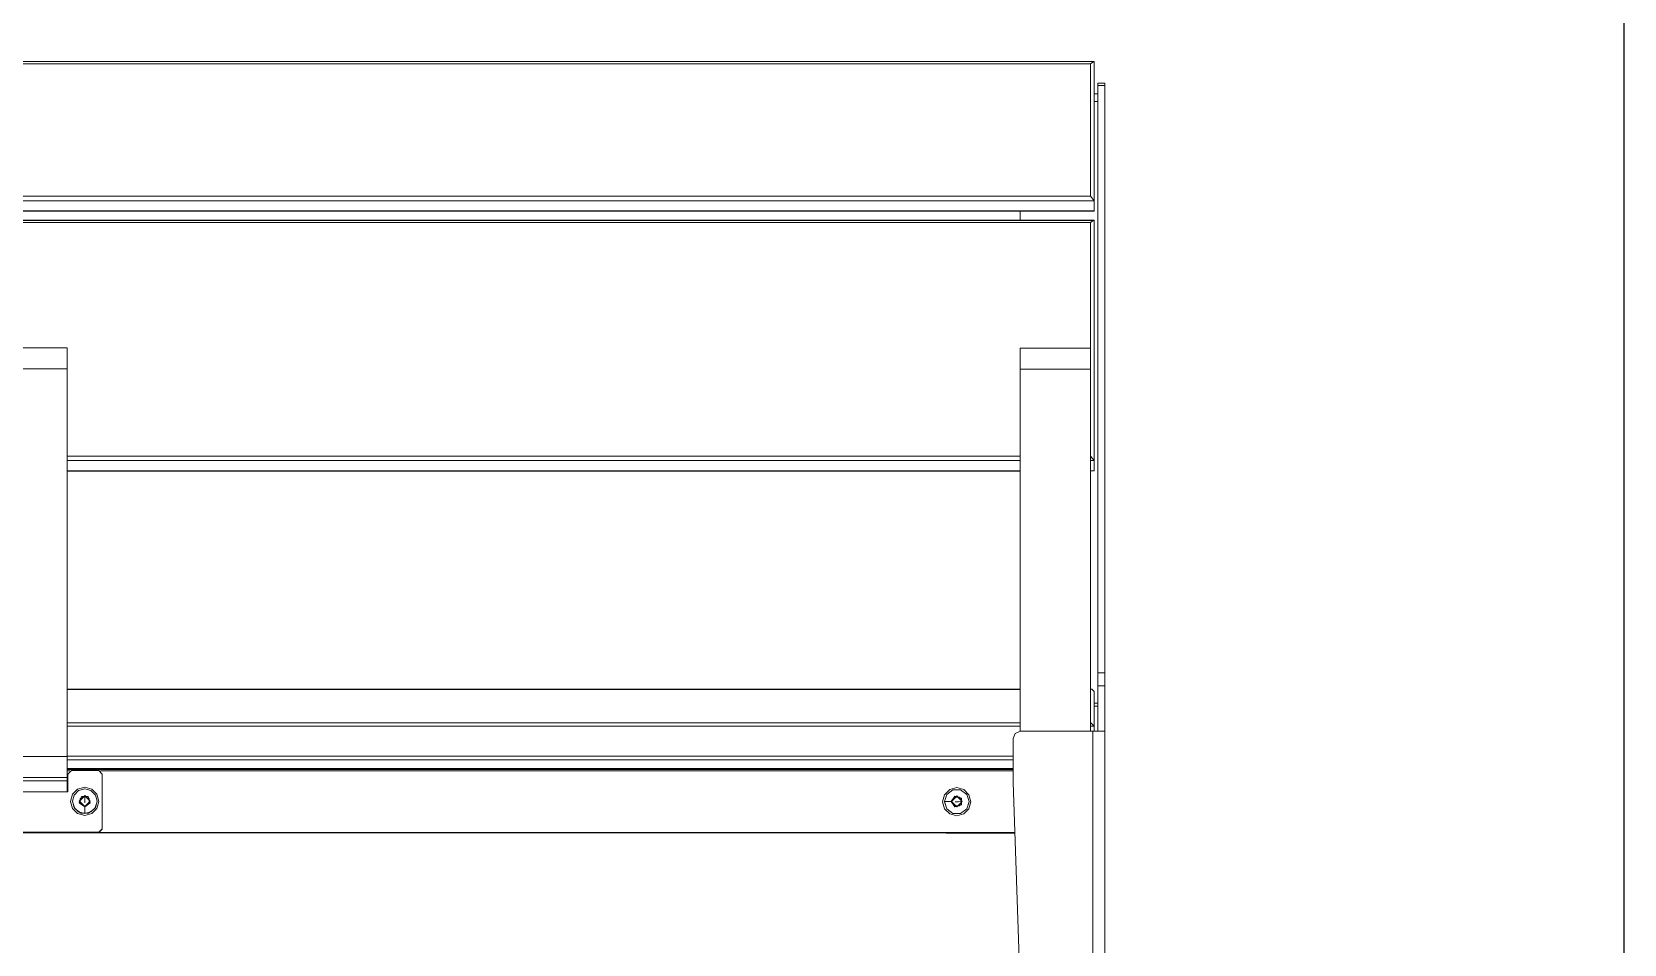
# Model space of a CAD drawing. Header units: millimetres. Extents: x 22162 to 28102, y 3160 to 7360.
# Drawn here: x 25698 to 26602, y 6197 to 6715 of the extents above; entities that cross this region are included whole.
import ezdxf

# ---------------------------------------------------------------- set-up
doc = ezdxf.new("R2010")
doc.units = ezdxf.units.MM
doc.header["$LTSCALE"] = 0.3
doc.layers.add('Nekreslit', color=6, linetype='Continuous', plot=False)
doc.layers.add('Visible', color=7, linetype='Continuous', lineweight=18)

msp = doc.modelspace()

# ---------------------------------------------------------------- linework, layer by layer
at = {"layer": 'Nekreslit'}
msp.add_lwpolyline([(22562.09, 3359.58), (26602.09, 3359.58), (26602.09, 6959.58), (22562.09, 6959.58)], close=True, dxfattribs=at)
at = {"layer": 'Visible', "color": 0}
for p, q in [((26301.14, 6698.44), (24513.38, 6698.44)), ((24513.73, 6698.32), (26300.79, 6698.32)), ((26301.26, 6698.32), (26301.26, 6619.38)), ((26301.26, 6698.32), (26301.26, 6692.5)), ((24515.26, 6697.12), (26299.26, 6697.12)), ((26299.26, 6697.12), (26299.26, 6621.95)), ((26301.26, 6680.09), (26301.26, 6692.5)), ((26303.26, 6680.09), (26301.26, 6680.09)), ((26301.26, 6680.09), (26303.26, 6680.09)), ((26303.26, 6680.08), (26301.26, 6680.08)), ((26303.26, 6680.08), (26301.26, 6680.08)), ((26307.26, 6686.11), (26303.26, 6686.11)), ((26303.26, 6686.11), (26307.26, 6686.11)), ((26307.26, 6686.1), (26303.26, 6686.1)), ((26303.26, 6351.34), (26303.26, 6684.79)), ((26307.26, 6684.79), (26303.26, 6684.79)), ((26307.26, 6351.34), (26307.26, 6684.79)), ((26303.26, 6675.66), (26301.26, 6675.66)), ((24513.26, 6619.38), (26301.26, 6619.38)), ((24515.26, 6621.95), (26299.26, 6621.95)), ((26301.26, 6619.38), (26301.26, 6613.57)), ((24513.26, 6613.57), (26301.26, 6613.57)), ((26301.14, 6613.45), (24513.38, 6613.45)), ((26301.14, 6608.23), (24513.38, 6608.23)), ((24513.73, 6608.11), (26300.79, 6608.11)), ((26259.26, 6613.45), (25422.26, 6613.45)), ((26259.26, 6608.23), (26259.26, 6613.57)), ((26301.26, 6608.11), (26301.26, 6471.85)), ((24515.26, 6606.91), (26299.26, 6606.91)), ((26299.26, 6606.91), (26299.26, 6535.7)), ((25678.26, 6535.85), (25718.26, 6535.85)), ((25718.26, 6535.84), (25678.26, 6535.84)), ((26299.26, 6535.7), (26259.26, 6535.7)), ((26259.26, 6535.7), (26299.26, 6535.7)), ((25718.26, 6523.85), (25678.26, 6523.85)), ((25718.26, 6303.86), (25718.26, 6523.85)), ((26259.26, 6318.13), (26259.26, 6523.71)), ((26299.26, 6523.71), (26259.26, 6523.71)), ((26299.26, 6318.13), (26299.26, 6523.71)), ((25718.26, 6474.41), (26259.26, 6474.41)), ((25718.26, 6471.85), (26259.26, 6471.85)), ((26299.26, 6471.85), (26301.26, 6471.85)), ((26301.26, 6471.85), (26301.26, 6466.04)), ((25718.26, 6466.04), (26259.26, 6466.04)), ((26259.26, 6465.92), (25718.26, 6465.92)), ((26259.26, 6465.91), (25718.26, 6465.91)), ((26299.26, 6466.04), (26301.26, 6466.04)), ((26301.14, 6465.92), (26299.26, 6465.92)), ((26307.26, 6351.34), (26303.26, 6351.34)), ((26259.26, 6342.05), (25718.26, 6342.05)), ((25718.26, 6341.95), (26259.26, 6341.95)), ((26299.88, 6342.05), (26299.26, 6342.05)), ((26301.26, 6340.66), (26301.26, 6321.03)), ((26303.26, 6318.13), (26303.26, 6344.03)), ((26307.26, 6344.03), (26303.26, 6344.03)), ((26307.26, 6309.53), (26307.26, 6344.03)), ((26303.26, 6334.07), (26301.26, 6334.07)), ((26303.26, 6332.41), (26301.26, 6332.41)), ((25718.26, 6322.96), (26259.26, 6322.96)), ((26259.26, 6322.96), (25718.26, 6322.96)), ((25718.26, 6321.03), (26259.26, 6321.03)), ((26300.53, 6318.13), (26259.26, 6318.13)), ((26299.33, 6322.96), (26299.26, 6322.96)), ((26299.26, 6321.03), (26301.26, 6321.03)), ((26300.53, 5888.13), (26300.53, 6318.13)), ((26301.26, 6321.03), (26301.26, 6318.13)), ((26307.26, 6318.13), (26307.26, 5888.13)), ((26255.26, 6314.13), (26255.26, 6289.03)), ((25718.26, 6303.86), (25678.26, 6303.86)), ((25718.26, 6304.04), (26255.26, 6304.04)), ((25718.26, 6301.98), (26255.26, 6301.98)), ((26307.26, 6304.96), (26307.26, 6307.57)), ((25718.26, 6291.87), (25678.26, 6291.87)), ((25718.26, 6297.06), (26255.26, 6297.06)), ((26255.26, 6297.05), (25718.26, 6297.05)), ((26255.26, 6296.43), (25718.26, 6296.43)), ((25718.26, 6295.62), (25719.87, 6295.62)), ((25718.26, 6290.04), (25718.26, 6291.87)), ((25718.76, 6293.83), (25718.76, 6283.83)), ((25736.26, 6295.83), (25720.76, 6295.83)), ((25737.15, 6295.62), (26255.26, 6295.62)), ((25738.26, 6262.85), (25738.26, 6293.83)), ((25718.26, 6290.04), (25678.26, 6290.04)), ((25718.26, 6283.83), (25678.26, 6283.83)), ((25718.76, 6283.83), (25718.26, 6283.83)), ((26255.26, 6289.03), (26269.12, 5891.99)), ((26255.26, 6289.03), (26255.26, 6289.03)), ((25720.26, 6278.37), (25720.26, 6278.34)), ((25721.26, 6278.4), (25721.26, 6278.37)), ((25725.76, 6279.96), (25725.76, 6279.86)), ((25728.26, 6281.4), (25728.26, 6281.3)), ((25728.26, 6281.4), (25728.26, 6281.3)), ((25730.76, 6279.96), (25730.76, 6279.86)), ((25735.26, 6278.4), (25735.26, 6278.37)), ((25736.26, 6278.37), (25736.26, 6278.34)), ((26215.26, 6278.16), (26215.26, 6278.13)), ((26216.26, 6278.19), (26216.26, 6278.16)), ((26220.37, 6278.31), (26220.37, 6278.31)), ((26221.81, 6280.81), (26221.81, 6280.7)), ((26221.82, 6280.81), (26221.82, 6280.7)), ((26224.7, 6280.81), (26224.7, 6280.7)), ((26224.7, 6280.81), (26224.7, 6280.7)), ((26226.15, 6278.31), (26226.15, 6278.31)), ((26307.26, 6278.65), (26307.26, 6278.82)), ((26307.26, 6236.54), (26307.26, 6270.01)), ((26256.26, 6260.43), (24558.26, 6260.43)), ((26256.25, 6260.64), (24558.27, 6260.64)), ((25736.26, 6260.85), (25660.26, 6260.85)), ((25736.26, 6260.64), (25660.26, 6260.64)), ((25736.26, 6260.64), (25736.26, 6260.85)), ((25738.26, 6262.85), (25738.26, 6262.64)), ((26256.26, 6260.43), (26217.26, 6260.43)), ((26217.26, 6260.43), (26217.26, 6260.22)), ((26256.26, 6260.22), (26217.26, 6260.22))]:
    msp.add_line(p, q, dxfattribs=at)
for points in [[(26301.14, 6698.44), (26299.26, 6697.12)], [(26301.26, 6698.32), (26301.14, 6698.44)], [(26303.26, 6686.11), (26303.26, 6686.1)], [(26303.26, 6684.79), (26303.26, 6686.1)], [(26307.26, 6686.11), (26307.26, 6686.1)], [(26307.26, 6684.79), (26307.26, 6686.1)], [(26299.26, 6621.95), (26301.26, 6619.38)], [(26301.14, 6608.23), (26299.26, 6606.91)], [(26301.14, 6613.45), (26300.79, 6613.57)], [(26301.26, 6613.57), (26301.14, 6613.45)], [(26301.26, 6608.11), (26301.14, 6608.23)], [(25718.26, 6535.84), (25718.26, 6535.85)], [(25718.26, 6535.85), (25718.26, 6534.23), (25718.26, 6529.84), (25718.26, 6523.85)], [(26259.26, 6535.7), (26259.26, 6535.7)], [(26259.26, 6535.7), (26259.26, 6534.08), (26259.26, 6529.7), (26259.26, 6523.71)], [(26299.26, 6535.7), (26299.26, 6535.7)], [(26299.26, 6535.7), (26299.26, 6534.08), (26299.26, 6529.7), (26299.26, 6523.71)], [(26299.26, 6474.41), (26301.26, 6471.85)], [(26301.14, 6465.92), (26300.79, 6466.04)], [(26301.26, 6466.04), (26301.14, 6465.92)], [(26303.26, 6344.03), (26303.26, 6346.81), (26303.26, 6351.34)], [(26307.26, 6344.03), (26307.26, 6346.81), (26307.26, 6351.34)], [(26299.88, 6342.05), (26299.26, 6341.95)], [(26301.26, 6340.66), (26299.88, 6342.05)], [(26259.26, 6318.13), (26256.43, 6316.96), (26255.26, 6314.13)], [(26299.26, 6322.96), (26299.33, 6322.96)], [(26299.33, 6322.96), (26301.26, 6321.03)], [(26305.29, 6318.13), (26300.53, 6318.13)], [(26305.29, 6318.13), (26307.26, 6318.13)], [(25718.26, 6303.86), (25718.26, 6297.99), (25718.26, 6293.63), (25718.26, 6291.87)], [(25720.76, 6295.83), (25718.76, 6293.83)], [(25738.26, 6293.83), (25736.26, 6295.83)], [(25718.26, 6290.04), (25718.26, 6288.14), (25718.26, 6283.83)], [(25728.26, 6286.37), (25724.26, 6285.3), (25721.33, 6282.37), (25720.26, 6278.37)], [(25728.26, 6285.4), (25724.76, 6284.46), (25722.2, 6281.9), (25721.26, 6278.4)], [(25736.26, 6278.37), (25735.19, 6282.37), (25732.26, 6285.3), (25728.26, 6286.37)], [(25735.26, 6278.4), (25734.32, 6281.9), (25731.76, 6284.46), (25728.26, 6285.4)], [(26231.26, 6278.16), (26230.19, 6282.16), (26227.26, 6285.09), (26223.26, 6286.16), (26219.26, 6285.09), (26216.33, 6282.16), (26215.26, 6278.16)], [(26230.26, 6278.19), (26228.92, 6282.3), (26225.42, 6284.85), (26221.1, 6284.85), (26217.6, 6282.3), (26216.26, 6278.19)], [(25720.26, 6278.37), (25721.33, 6274.38), (25724.26, 6271.45), (25728.26, 6270.38), (25732.26, 6271.45), (25735.19, 6274.38), (25736.26, 6278.37)], [(25720.26, 6278.36), (25720.26, 6278.34)], [(25720.26, 6278.34), (25721.33, 6274.34), (25724.26, 6271.41), (25728.26, 6270.34), (25732.26, 6271.41), (25735.19, 6274.34), (25736.26, 6278.34)], [(25721.26, 6278.4), (25722.2, 6274.9), (25724.76, 6272.34), (25728.26, 6271.41)], [(25721.26, 6278.39), (25721.26, 6278.37)], [(25721.26, 6278.37), (25722.6, 6274.26), (25726.1, 6271.72), (25730.42, 6271.72), (25733.92, 6274.26), (25735.26, 6278.37)], [(25728.26, 6275.42), (25725.16, 6278.52), (25728.26, 6281.62), (25731.36, 6278.52), (25728.26, 6275.42)], [(25728.26, 6275.28), (25725.17, 6277.52), (25726.35, 6281.15), (25730.17, 6281.15), (25731.35, 6277.52), (25728.26, 6275.28)], [(25728.26, 6281.55), (25725.23, 6278.52), (25728.26, 6275.49), (25731.29, 6278.52), (25728.26, 6281.55)], [(25728.26, 6281.4), (25725.76, 6279.96)], [(25725.76, 6279.86), (25728.26, 6281.3)], [(25725.76, 6279.96), (25725.76, 6279.96)], [(25725.76, 6277.08), (25725.76, 6279.96)], [(25725.76, 6279.86), (25725.76, 6279.85)], [(25725.76, 6277.08), (25725.76, 6279.85)], [(25725.76, 6277.08), (25725.76, 6277.08)], [(25725.76, 6277.08), (25728.26, 6275.64)], [(25728.26, 6281.4), (25728.26, 6281.55)], [(25728.26, 6281.4), (25728.26, 6281.4)], [(25730.76, 6279.96), (25728.26, 6281.4)], [(25728.26, 6281.4), (25728.26, 6281.4)], [(25728.26, 6281.3), (25728.26, 6281.3)], [(25728.26, 6281.3), (25728.26, 6281.3)], [(25728.26, 6281.3), (25730.76, 6279.86)], [(25728.26, 6279.27), (25728.26, 6281.3)], [(25728.26, 6279.27), (25728.26, 6277.48), (25728.26, 6279.27)], [(25728.26, 6271.41), (25731.76, 6272.34), (25734.32, 6274.9), (25735.26, 6278.4)], [(25728.26, 6275.64), (25730.76, 6277.08)], [(25728.26, 6275.64), (25728.26, 6275.64)], [(25728.26, 6275.42), (25728.26, 6275.28)], [(25728.26, 6275.28), (25728.26, 6271.41)], [(25730.76, 6277.08), (25730.76, 6279.96)], [(25730.76, 6279.96), (25730.76, 6279.96)], [(25730.76, 6279.85), (25730.76, 6279.86)], [(25730.76, 6277.08), (25730.76, 6279.85)], [(25730.76, 6277.08), (25730.76, 6277.08)], [(25735.26, 6278.37), (25735.26, 6278.39)], [(25736.26, 6278.34), (25736.26, 6278.36)], [(26215.26, 6278.16), (26216.33, 6274.17), (26219.26, 6271.24), (26223.26, 6270.17), (26227.26, 6271.24), (26230.19, 6274.17), (26231.26, 6278.16)], [(26215.26, 6278.15), (26215.26, 6278.13)], [(26215.26, 6278.13), (26216.33, 6274.13), (26219.26, 6271.2), (26223.26, 6270.13), (26227.26, 6271.2), (26230.19, 6274.13), (26231.26, 6278.13)], [(26220.01, 6278.31), (26216.26, 6278.19)], [(26216.26, 6278.19), (26217.6, 6274.08), (26221.1, 6271.54), (26225.42, 6271.54), (26228.92, 6274.08), (26230.26, 6278.19)], [(26216.26, 6278.18), (26216.26, 6278.16)], [(26216.26, 6278.16), (26217.6, 6274.05), (26221.1, 6271.51), (26225.42, 6271.51), (26228.92, 6274.05), (26230.26, 6278.16)], [(26220.01, 6278.31), (26222.26, 6281.4), (26225.88, 6280.22), (26225.88, 6276.41), (26222.26, 6275.23), (26220.01, 6278.31)], [(26220.16, 6278.31), (26220.01, 6278.31)], [(26220.16, 6278.31), (26223.26, 6281.41), (26226.36, 6278.31), (26223.26, 6275.22), (26220.16, 6278.31)], [(26226.29, 6278.31), (26223.26, 6281.34), (26220.23, 6278.31), (26223.26, 6275.29), (26226.29, 6278.31)], [(26221.81, 6280.81), (26220.37, 6278.31)], [(26220.37, 6278.31), (26221.81, 6275.81)], [(26220.37, 6278.31), (26220.37, 6278.31)], [(26220.4, 6278.26), (26221.81, 6280.7)], [(26221.82, 6280.81), (26221.81, 6280.81)], [(26221.82, 6280.7), (26221.81, 6280.7)], [(26221.81, 6275.81), (26221.82, 6275.81)], [(26221.82, 6280.81), (26224.7, 6280.81)], [(26221.82, 6280.7), (26224.7, 6280.7)], [(26221.82, 6275.81), (26224.7, 6275.81)], [(26224.15, 6278.16), (26222.36, 6278.16), (26224.15, 6278.16)], [(26224.15, 6278.16), (26226.08, 6278.2)], [(26226.15, 6278.31), (26224.7, 6280.81)], [(26224.7, 6280.81), (26224.7, 6280.81)], [(26224.7, 6280.7), (26226.04, 6278.38)], [(26224.7, 6280.7), (26224.7, 6280.7)], [(26224.7, 6275.81), (26226.15, 6278.31)], [(26224.7, 6275.81), (26224.7, 6275.81)], [(26226.15, 6278.31), (26226.15, 6278.31)], [(26226.15, 6278.31), (26226.15, 6278.31)], [(26226.15, 6278.31), (26226.29, 6278.31)], [(26230.26, 6278.19), (26230.26, 6278.16)], [(26230.26, 6278.16), (26230.26, 6278.18)], [(26231.26, 6278.16), (26231.26, 6278.13)], [(26231.26, 6278.13), (26231.26, 6278.15)], [(25736.26, 6260.85), (25738.26, 6262.85)], [(25736.26, 6260.64), (25738.26, 6262.64)], [(26217.26, 6260.22), (26215.98, 6260.43)]]:
    msp.add_lwpolyline(points, dxfattribs=at)

doc.saveas('drawing.dxf')
